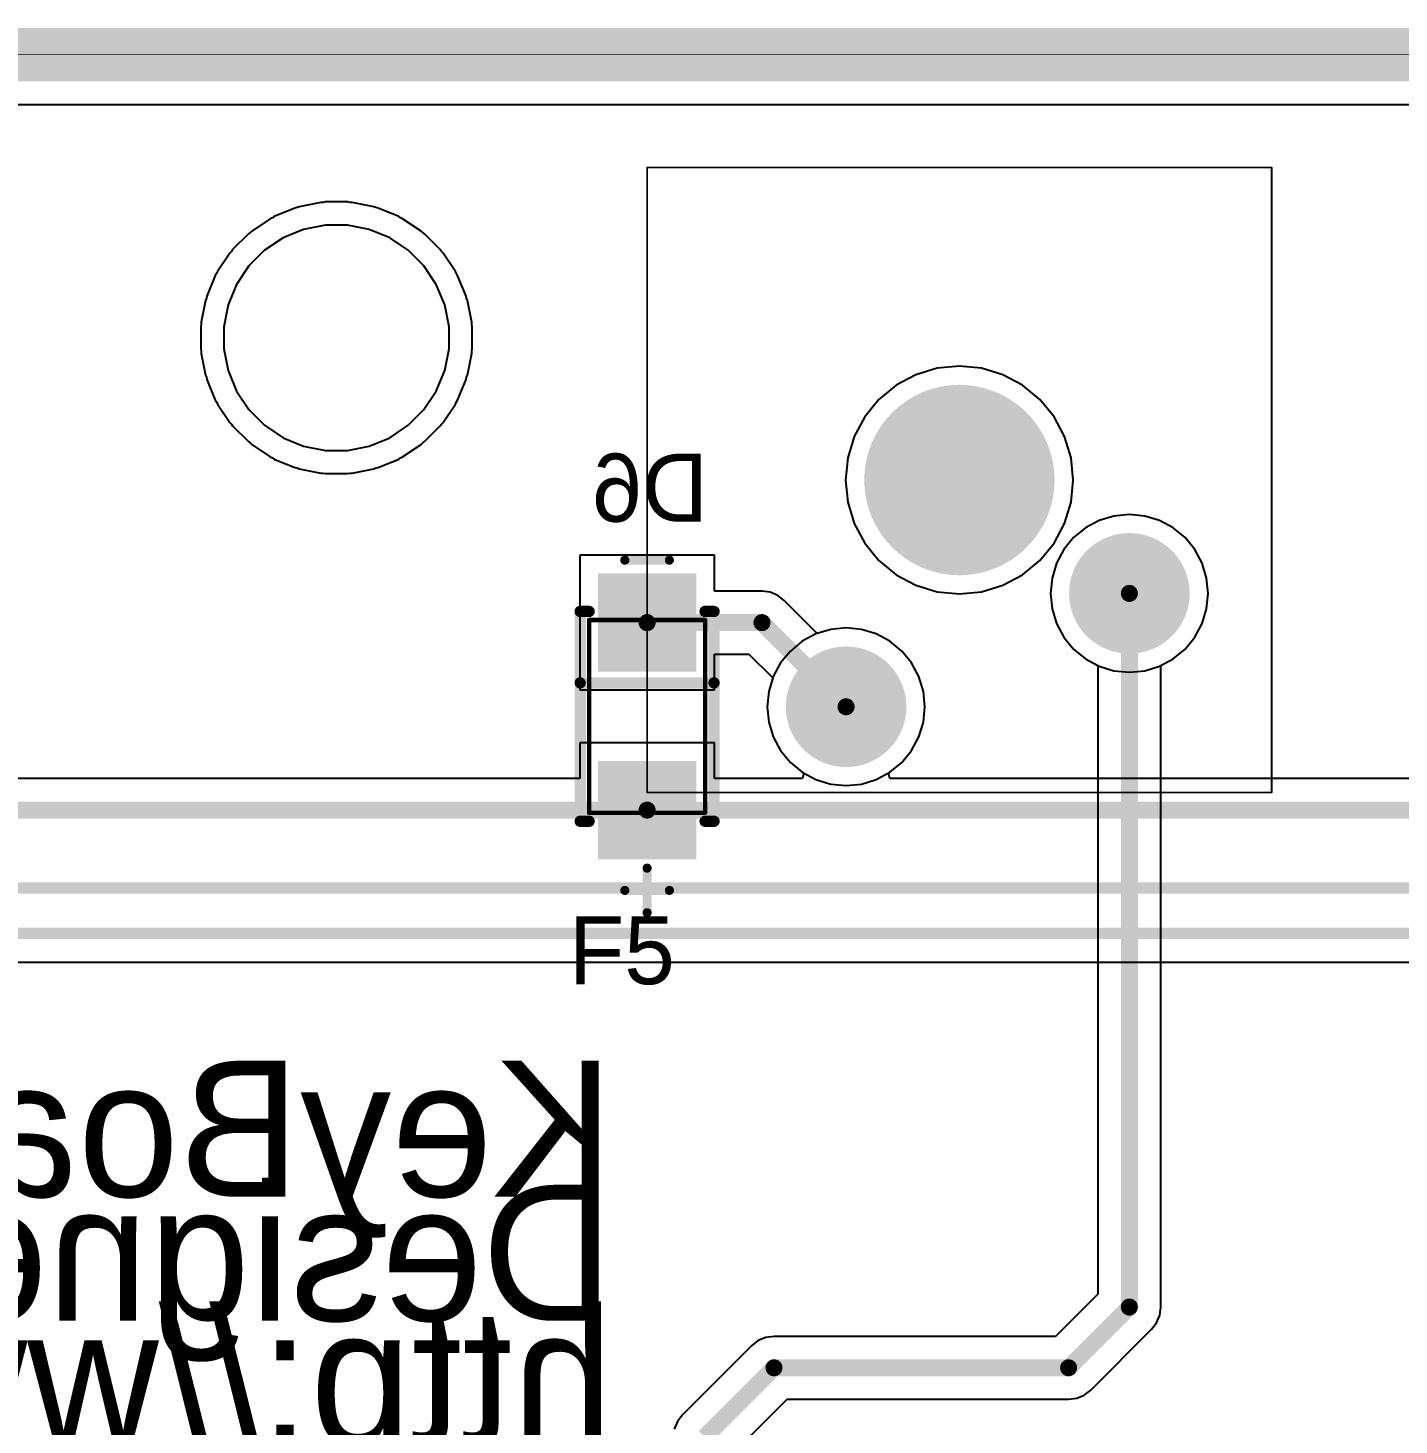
# Model space of a CAD drawing. Header units: millimetres. Extents: x 25 to 374, y 23 to 150.
# Drawn here: x 137.97 to 168.7, y 118.59 to 149.9 of the extents above; entities that cross this region are included whole.
import ezdxf

# ---------------------------------------------------------------- set-up
doc = ezdxf.new("R2010")
doc.units = ezdxf.units.MM
for name, color, linetype in [('BottomLayer', 5, 'Continuous'), ('BottomOverlay', 54, 'Continuous'), ('BottomPaste', 16, 'Continuous'), ('BottomSolder', 6, 'Continuous'), ('KeepOutLayer', 6, 'Continuous'), ('Mechanical1', 6, 'Continuous'), ('Mechanical13', 56, 'Continuous'), ('Mechanical15', 56, 'Continuous'), ('MultiLayer', 9, 'Continuous'), ('PadHoleLayer', 156, 'Continuous'), ('TopLayer', 1, 'Continuous'), ('TopOverlay', 2, 'Continuous'), ('TopSolder', 216, 'Continuous')]:
    doc.layers.add(name, color=color, linetype=linetype)

# ---------------------------------------------------------------- blocks, each defined once
blk = doc.blocks.new('SMA_DO_214AC__S1_B_34')
at = {"layer": 'BottomLayer'}
for points in [[(-1.1, -1), (-1.1, 1), (-3.1, -1), (-3.1, 1)], [(3.1, -1), (3.1, 1), (1.1, -1), (1.1, 1)]]:
    blk.add_solid(points, dxfattribs=at)
at = {"layer": 'BottomOverlay', "const_width": 0.254}
for points in [[(-2.35, 1.3), (-2.35, 1.5)], [(2.35, 1.5), (-2.35, 1.5)], [(-0.75, -1.5), (-0.75, 1.5)], [(2.35, 1.3), (2.35, 1.5)], [(-2.35, -1.5), (-2.35, -1.3)], [(2.35, -1.5), (2.35, -1.3)], [(2.35, -1.5), (-2.35, -1.5)]]:
    blk.add_lwpolyline(points, dxfattribs=at)
at = {"layer": 'BottomOverlay', "const_width": 0.127}
for points in [[(-2.414, 1.5, 1), (-2.287, 1.5, 1)], [(-2.414, 1.5, 1), (-2.287, 1.5, 1)], [(-0.814, 1.5, 1), (-0.687, 1.5, 1)], [(2.287, 1.5, 1), (2.414, 1.5, 1)], [(2.287, 1.5, 1), (2.414, 1.5, 1)], [(-2.414, 1.3, 1), (-2.287, 1.3, 1)], [(2.287, 1.3, 1), (2.414, 1.3, 1)], [(-2.414, -1.3, 1), (-2.287, -1.3, 1)], [(2.287, -1.3, 1), (2.414, -1.3, 1)], [(-2.414, -1.5, 1), (-2.287, -1.5, 1)], [(-2.414, -1.5, 1), (-2.287, -1.5, 1)], [(-0.814, -1.5, 1), (-0.687, -1.5, 1)], [(2.287, -1.5, 1), (2.414, -1.5, 1)], [(2.287, -1.5, 1), (2.414, -1.5, 1)]]:
    blk.add_lwpolyline(points, format="xyb", close=True, dxfattribs=at)
at = {"layer": 'BottomPaste'}
for points in [[(-1.1, -1), (-1.1, 1), (-3.1, -1), (-3.1, 1)], [(3.1, -1), (3.1, 1), (1.1, -1), (1.1, 1)]]:
    blk.add_solid(points, dxfattribs=at)
at = {"layer": 'BottomSolder'}
for points in [[(-0.998, -1.102), (-0.998, 1.102), (-3.202, -1.102), (-3.202, 1.102)], [(3.202, -1.102), (3.202, 1.102), (0.998, -1.102), (0.998, 1.102)]]:
    blk.add_solid(points, dxfattribs=at)
at = {"layer": 'Mechanical13', "const_width": 0.1}
for points in [[(2.16, 1.3), (-2.16, 1.3)], [(-2.16, -1.3), (-2.16, 1.3)], [(2.16, -1.3), (2.16, 1.3)], [(2.16, -1.3), (-2.16, -1.3)]]:
    blk.add_lwpolyline(points, dxfattribs=at)
at = {"layer": 'Mechanical13', "const_width": 0.05}
for points in [[(-2.185, 1.3, 1), (-2.135, 1.3, 1)], [(-2.185, 1.3, 1), (-2.135, 1.3, 1)], [(2.135, 1.3, 1), (2.185, 1.3, 1)], [(2.135, 1.3, 1), (2.185, 1.3, 1)], [(-2.185, -1.3, 1), (-2.135, -1.3, 1)], [(-2.185, -1.3, 1), (-2.135, -1.3, 1)], [(2.135, -1.3, 1), (2.185, -1.3, 1)], [(2.135, -1.3, 1), (2.185, -1.3, 1)]]:
    blk.add_lwpolyline(points, format="xyb", close=True, dxfattribs=at)
at = {"layer": 'Mechanical15', "const_width": 0.203}
for points in [[(-3.5, -0.5), (-3.5, 0.5)], [(3.9, -0.5), (3.9, 0.5)], [(4.4, 0), (3.4, 0)]]:
    blk.add_lwpolyline(points, dxfattribs=at)
at = {"layer": 'Mechanical15', "const_width": 0.102}
for points in [[(-3.551, 0.5, 1), (-3.449, 0.5, 1)], [(3.849, 0.5, 1), (3.951, 0.5, 1)], [(3.349, 0, 1), (3.451, 0, 1)], [(4.349, 0, 1), (4.451, 0, 1)], [(-3.551, -0.5, 1), (-3.449, -0.5, 1)], [(3.849, -0.5, 1), (3.951, -0.5, 1)]]:
    blk.add_lwpolyline(points, format="xyb", close=True, dxfattribs=at)
blk = doc.blocks.new('MX_SW_3_126')
at = {"layer": 'BottomLayer'}
for points, const_width in [([(-1.016, 0, 1), (1.016, 0, 1)], 2.032), ([(3.185, -2.54, 1), (4.435, -2.54, 1)], 1.25), ([(-3.165, -5.08, 1), (-1.915, -5.08, 1)], 1.25)]:
    blk.add_lwpolyline(points, format="xyb", close=True, dxfattribs=dict(at, const_width=const_width))
at = {"layer": 'BottomSolder'}
for points, const_width in [([(-1.067, 0, 1), (1.067, 0, 1)], 2.134), ([(3.134, -2.54, 1), (4.486, -2.54, 1)], 1.352), ([(-3.216, -5.08, 1), (-1.864, -5.08, 1)], 1.352)]:
    blk.add_lwpolyline(points, format="xyb", close=True, dxfattribs=dict(at, const_width=const_width))
at = {"layer": 'Mechanical1', "const_width": 0.0381}
for points in [[(-7, -7), (-7, 7)], [(-7, 7), (7, 7)], [(7, -7), (7, 7)], [(-7, -7), (7, -7)]]:
    blk.add_lwpolyline(points, dxfattribs=at)
at = {"layer": 'Mechanical1', "const_width": 0.0191}
for points in [[(-7.01, 7, 1), (-6.99, 7, 1)], [(-7.01, 7, 1), (-6.99, 7, 1)], [(6.99, 7, 1), (7.01, 7, 1)], [(6.99, 7, 1), (7.01, 7, 1)], [(-7.01, -7, 1), (-6.99, -7, 1)], [(-7.01, -7, 1), (-6.99, -7, 1)], [(6.99, -7, 1), (7.01, -7, 1)], [(6.99, -7, 1), (7.01, -7, 1)]]:
    blk.add_lwpolyline(points, format="xyb", close=True, dxfattribs=at)
at = {"layer": 'MultiLayer'}
for points, const_width in [([(-1.016, 0, 1), (1.016, 0, 1)], 2.032), ([(3.185, -2.54, 1), (4.435, -2.54, 1)], 1.25), ([(-3.165, -5.08, 1), (-1.915, -5.08, 1)], 1.25)]:
    blk.add_lwpolyline(points, format="xyb", close=True, dxfattribs=dict(at, const_width=const_width))
at = {"layer": 'PadHoleLayer'}
for points, const_width in [([(-1.016, 0, 1), (1.016, 0, 1)], 2.032), ([(3.435, -2.54, 1), (4.185, -2.54, 1)], 0.75), ([(-2.915, -5.08, 1), (-2.165, -5.08, 1)], 0.75)]:
    blk.add_lwpolyline(points, format="xyb", close=True, dxfattribs=dict(at, const_width=const_width))
at = {"layer": 'TopLayer'}
for points, const_width in [([(-1.016, 0, 1), (1.016, 0, 1)], 2.032), ([(3.185, -2.54, 1), (4.435, -2.54, 1)], 1.25), ([(-3.165, -5.08, 1), (-1.915, -5.08, 1)], 1.25)]:
    blk.add_lwpolyline(points, format="xyb", close=True, dxfattribs=dict(at, const_width=const_width))
at = {"layer": 'TopSolder'}
for points, const_width in [([(-1.067, 0, 1), (1.067, 0, 1)], 2.134), ([(3.134, -2.54, 1), (4.486, -2.54, 1)], 1.352), ([(-3.216, -5.08, 1), (-1.864, -5.08, 1)], 1.352)]:
    blk.add_lwpolyline(points, format="xyb", close=True, dxfattribs=dict(at, const_width=const_width))

msp = doc.modelspace()

# ---------------------------------------------------------------- linework, layer by layer
at = {"layer": 'BottomLayer'}
for p, q in [((26.613, 148.181), (372.04, 148.181)), ((144.045, 145.892), (143.998, 145.873)), ((144.533, 145.989), (144.045, 145.892)), ((144.584, 145.989), (144.533, 145.989)), ((144.634, 145.999), (144.584, 145.989)), ((145.131, 145.999), (144.634, 145.999)), ((145.181, 145.989), (145.131, 145.999)), ((145.232, 145.989), (145.181, 145.989)), ((145.72, 145.892), (145.232, 145.989)), ((145.767, 145.873), (145.72, 145.892)), ((143.399, 145.624), (142.985, 145.348)), ((143.446, 145.644), (143.399, 145.624)), ((143.488, 145.672), (143.446, 145.644)), ((143.948, 145.863), (143.488, 145.672)), ((143.998, 145.873), (143.948, 145.863)), ((145.817, 145.863), (145.767, 145.873)), ((146.277, 145.672), (145.817, 145.863)), ((146.319, 145.644), (146.277, 145.672)), ((146.366, 145.624), (146.319, 145.644)), ((146.78, 145.348), (146.366, 145.624)), ((142.907, 145.284), (142.555, 144.932)), ((142.949, 145.312), (142.907, 145.284)), ((142.985, 145.348), (142.949, 145.312)), ((146.816, 145.312), (146.78, 145.348)), ((146.858, 145.284), (146.816, 145.312)), ((147.21, 144.932), (146.858, 145.284)), ((142.491, 144.853), (142.214, 144.44)), ((142.527, 144.89), (142.491, 144.853)), ((142.555, 144.932), (142.527, 144.89)), ((147.238, 144.89), (147.21, 144.932)), ((147.274, 144.853), (147.238, 144.89)), ((147.551, 144.44), (147.274, 144.853)), ((142.166, 144.35), (141.976, 143.891)), ((142.195, 144.393), (142.166, 144.35)), ((142.214, 144.44), (142.195, 144.393)), ((147.57, 144.393), (147.551, 144.44)), ((147.599, 144.35), (147.57, 144.393)), ((147.789, 143.891), (147.599, 144.35)), ((141.947, 143.794), (141.85, 143.306)), ((141.966, 143.841), (141.947, 143.794)), ((141.976, 143.891), (141.966, 143.841)), ((147.799, 143.841), (147.789, 143.891)), ((147.818, 143.794), (147.799, 143.841)), ((147.916, 143.306), (147.818, 143.794)), ((141.85, 143.255), (141.84, 143.205)), ((141.84, 143.205), (141.84, 142.707)), ((141.85, 143.306), (141.85, 143.255)), ((147.916, 143.255), (147.916, 143.306)), ((147.925, 143.205), (147.916, 143.255)), ((147.925, 142.707), (147.925, 143.205)), ((141.84, 142.707), (141.85, 142.657)), ((141.85, 142.657), (141.85, 142.606)), ((141.85, 142.606), (141.947, 142.119)), ((147.818, 142.119), (147.916, 142.606)), ((147.916, 142.657), (147.925, 142.707)), ((147.916, 142.606), (147.916, 142.657)), ((157.87, 142.127), (157.429, 141.891)), ((158.349, 142.272), (157.87, 142.127)), ((158.847, 142.321), (158.349, 142.272)), ((159.344, 142.272), (158.847, 142.321)), ((159.823, 142.127), (159.344, 142.272)), ((160.264, 141.891), (159.823, 142.127)), ((141.947, 142.119), (141.966, 142.071)), ((141.966, 142.071), (141.976, 142.021)), ((141.976, 142.021), (142.166, 141.562)), ((147.599, 141.562), (147.789, 142.021)), ((147.789, 142.021), (147.799, 142.071)), ((147.799, 142.071), (147.818, 142.119)), ((157.429, 141.891), (157.042, 141.573)), ((160.651, 141.573), (160.264, 141.891)), ((142.166, 141.562), (142.195, 141.519)), ((142.195, 141.519), (142.214, 141.472)), ((147.551, 141.472), (147.57, 141.519)), ((147.57, 141.519), (147.599, 141.562)), ((157.042, 141.573), (156.724, 141.187)), ((160.969, 141.187), (160.651, 141.573)), ((142.214, 141.472), (142.491, 141.059)), ((147.274, 141.059), (147.551, 141.472)), ((156.724, 141.187), (156.489, 140.745)), ((161.205, 140.745), (160.969, 141.187)), ((142.491, 141.059), (142.527, 141.023)), ((142.527, 141.023), (142.555, 140.98)), ((142.555, 140.98), (142.907, 140.629)), ((146.858, 140.629), (147.21, 140.98)), ((147.21, 140.98), (147.238, 141.023)), ((147.238, 141.023), (147.274, 141.059)), ((142.907, 140.629), (142.949, 140.6)), ((142.949, 140.6), (142.985, 140.564)), ((142.985, 140.564), (143.399, 140.288)), ((146.366, 140.288), (146.78, 140.564)), ((146.78, 140.564), (146.816, 140.6)), ((146.816, 140.6), (146.858, 140.629)), ((156.489, 140.745), (156.343, 140.267)), ((161.35, 140.267), (161.205, 140.745)), ((143.399, 140.288), (143.446, 140.268)), ((143.446, 140.268), (143.488, 140.24)), ((146.277, 140.24), (146.319, 140.268)), ((146.319, 140.268), (146.366, 140.288)), ((156.343, 140.267), (156.294, 139.769)), ((161.399, 139.769), (161.35, 140.267)), ((143.488, 140.24), (143.948, 140.05)), ((143.948, 140.05), (143.998, 140.04)), ((143.998, 140.04), (144.045, 140.02)), ((144.045, 140.02), (144.533, 139.923)), ((145.232, 139.923), (145.72, 140.02)), ((145.72, 140.02), (145.767, 140.04)), ((145.767, 140.04), (145.817, 140.05)), ((145.817, 140.05), (146.277, 140.24)), ((144.533, 139.923), (144.584, 139.923)), ((144.584, 139.923), (144.634, 139.913)), ((144.634, 139.913), (145.131, 139.913)), ((145.131, 139.913), (145.181, 139.923)), ((145.181, 139.923), (145.232, 139.923)), ((156.294, 139.769), (156.343, 139.271)), ((161.35, 139.271), (161.399, 139.769)), ((156.343, 139.271), (156.489, 138.792)), ((161.205, 138.792), (161.35, 139.271)), ((162.657, 138.995), (162.312, 138.961)), ((163.001, 138.961), (162.657, 138.995)), ((156.489, 138.792), (156.724, 138.351)), ((160.969, 138.351), (161.205, 138.792)), ((161.675, 138.697), (161.407, 138.478)), ((161.981, 138.861), (161.675, 138.697)), ((162.312, 138.961), (161.981, 138.861)), ((163.333, 138.861), (163.001, 138.961)), ((163.638, 138.697), (163.333, 138.861)), ((163.906, 138.478), (163.638, 138.697)), ((161.407, 138.478), (161.188, 138.21)), ((164.125, 138.21), (163.906, 138.478)), ((153.354, 138.082), (150.338, 138.082)), ((150.338, 138.082), (150.338, 135.066)), ((153.354, 137.278), (153.354, 138.082)), ((156.724, 138.351), (157.042, 137.964)), ((160.651, 137.964), (160.969, 138.351)), ((161.188, 138.21), (161.024, 137.905)), ((164.289, 137.905), (164.125, 138.21)), ((157.042, 137.964), (157.429, 137.646)), ((160.264, 137.646), (160.651, 137.964)), ((161.024, 137.905), (160.924, 137.573)), ((164.389, 137.573), (164.289, 137.905)), ((157.429, 137.646), (157.87, 137.411)), ((159.823, 137.411), (160.264, 137.646)), ((160.924, 137.573), (160.89, 137.229)), ((164.423, 137.229), (164.389, 137.573)), ((154.421, 137.278), (153.354, 137.278)), ((154.604, 137.254), (154.421, 137.278)), ((154.774, 137.184), (154.604, 137.254)), ((154.92, 137.072), (154.774, 137.184)), ((157.87, 137.411), (158.349, 137.265)), ((158.349, 137.265), (158.847, 137.216)), ((158.847, 137.216), (159.344, 137.265)), ((159.344, 137.265), (159.823, 137.411)), ((160.89, 137.229), (160.924, 136.884)), ((164.389, 136.884), (164.423, 137.229)), ((155.661, 136.33), (154.92, 137.072)), ((160.924, 136.884), (161.024, 136.553)), ((164.289, 136.553), (164.389, 136.884)), ((161.024, 136.553), (161.188, 136.247)), ((164.125, 136.247), (164.289, 136.553)), ((155.962, 136.421), (155.661, 136.33)), ((156.307, 136.455), (155.962, 136.421)), ((156.651, 136.421), (156.307, 136.455)), ((156.983, 136.321), (156.651, 136.421)), ((157.288, 136.157), (156.983, 136.321)), ((161.188, 136.247), (161.407, 135.979)), ((163.906, 135.979), (164.125, 136.247)), ((153.354, 135.066), (153.354, 135.869)), ((153.354, 135.869), (154.13, 135.869)), ((154.13, 135.869), (154.665, 135.334)), ((157.556, 135.938), (157.288, 136.157)), ((157.775, 135.67), (157.556, 135.938)), ((161.407, 135.979), (161.675, 135.76)), ((163.638, 135.76), (163.906, 135.979)), ((157.939, 135.365), (157.775, 135.67)), ((161.675, 135.76), (161.981, 135.597)), ((161.981, 135.597), (162.312, 135.496)), ((163.001, 135.496), (163.333, 135.597)), ((163.333, 135.597), (163.638, 135.76)), ((154.665, 135.334), (154.574, 135.033)), ((158.039, 135.033), (157.939, 135.365)), ((162.312, 135.496), (162.657, 135.462)), ((162.657, 135.462), (163.001, 135.496)), ((150.338, 135.066), (153.354, 135.066)), ((154.574, 135.033), (154.54, 134.689)), ((158.073, 134.689), (158.039, 135.033)), ((154.54, 134.689), (154.574, 134.344)), ((158.039, 134.344), (158.073, 134.689)), ((154.574, 134.344), (154.674, 134.013)), ((157.939, 134.013), (158.039, 134.344)), ((154.674, 134.013), (154.838, 133.707)), ((157.775, 133.707), (157.939, 134.013)), ((153.354, 133.882), (150.338, 133.882)), ((150.338, 133.882), (150.338, 133.078)), ((153.354, 133.078), (153.354, 133.882)), ((154.838, 133.707), (155.057, 133.439)), ((157.556, 133.439), (157.775, 133.707)), ((155.057, 133.439), (155.325, 133.22)), ((157.288, 133.22), (157.556, 133.439)), ((150.338, 133.078), (128.7, 133.078)), ((155.329, 133.078), (153.354, 133.078)), ((155.325, 133.22), (155.36, 133.201)), ((155.36, 133.201), (155.329, 133.078)), ((157.254, 133.201), (157.288, 133.22)), ((157.284, 133.078), (157.254, 133.201)), ((169.391, 133.078), (157.284, 133.078)), ((55.08, 128.966), (330.06, 128.966))]:
    msp.add_line(p, q, dxfattribs=at)
for points, const_width in [([(151.846, 136.574), (154.421, 136.574)], 0.381), ([(154.421, 136.574), (156.307, 134.689)], 0.381), ([(123.271, 132.374), (151.846, 132.374)], 0.381), ([(151.846, 132.374), (170.899, 132.374)], 0.381), ([(55.207, 130.63), (287.514, 130.63)], 0.254), ([(55.08, 129.614), (330.676, 129.614)], 0.254)]:
    msp.add_lwpolyline(points, dxfattribs=dict(at, const_width=const_width))
at = {"layer": 'BottomLayer', "const_width": 0.191}
for points in [[(151.751, 136.574, 1), (151.942, 136.574, 1)], [(154.326, 136.574, 1), (154.517, 136.574, 1)], [(154.326, 136.574, 1), (154.517, 136.574, 1)], [(156.211, 134.689, 1), (156.402, 134.689, 1)], [(151.751, 132.374, 1), (151.942, 132.374, 1)], [(151.751, 132.374, 1), (151.942, 132.374, 1)]]:
    msp.add_lwpolyline(points, format="xyb", close=True, dxfattribs=at)
at = {"layer": 'KeepOutLayer', "const_width": 1.2}
msp.add_lwpolyline([(25.495, 149.299), (373.158, 149.299)], dxfattribs=at)
at = {"layer": 'Mechanical1', "const_width": 0.0127}
for points in [[(25.495, 149.305), (373.158, 149.305)], [(151.845, 146.78), (165.844, 146.78)], [(151.845, 132.781), (151.845, 146.78)], [(165.844, 132.781), (165.844, 146.78)], [(151.845, 132.781), (165.844, 132.781)]]:
    msp.add_lwpolyline(points, dxfattribs=at)
at = {"layer": 'Mechanical1', "const_width": 0.00635}
for points in [[(151.842, 146.78, 1), (151.848, 146.78, 1)], [(151.842, 146.78, 1), (151.848, 146.78, 1)], [(165.841, 146.78, 1), (165.847, 146.78, 1)], [(165.841, 146.78, 1), (165.847, 146.78, 1)], [(151.842, 132.781, 1), (151.848, 132.781, 1)], [(151.842, 132.781, 1), (151.848, 132.781, 1)], [(165.841, 132.781, 1), (165.847, 132.781, 1)], [(165.841, 132.781, 1), (165.847, 132.781, 1)]]:
    msp.add_lwpolyline(points, format="xyb", close=True, dxfattribs=at)
at = {"layer": 'MultiLayer'}
for p, q in [((144.146, 145.384), (143.686, 145.194)), ((144.634, 145.481), (144.146, 145.384)), ((144.883, 145.481), (144.634, 145.481)), ((145.131, 145.481), (144.883, 145.481)), ((145.619, 145.384), (145.131, 145.481)), ((146.079, 145.194), (145.619, 145.384)), ((143.686, 145.194), (143.273, 144.917)), ((146.492, 144.917), (146.079, 145.194)), ((143.273, 144.917), (142.921, 144.566)), ((146.844, 144.566), (146.492, 144.917)), ((142.921, 144.566), (142.645, 144.152)), ((147.12, 144.152), (146.844, 144.566)), ((142.645, 144.152), (142.455, 143.693)), ((147.31, 143.693), (147.12, 144.152)), ((142.455, 143.693), (142.358, 143.205)), ((147.408, 143.205), (147.31, 143.693)), ((142.358, 143.205), (142.358, 142.956)), ((147.408, 142.956), (147.408, 143.205)), ((142.358, 142.956), (142.358, 142.956)), ((142.358, 142.956), (142.358, 142.707)), ((147.408, 142.707), (147.408, 142.956)), ((142.358, 142.707), (142.455, 142.22)), ((147.31, 142.22), (147.408, 142.707)), ((142.455, 142.22), (142.645, 141.76)), ((147.12, 141.76), (147.31, 142.22)), ((142.645, 141.76), (142.921, 141.347)), ((146.844, 141.347), (147.12, 141.76)), ((142.921, 141.347), (143.273, 140.995)), ((146.492, 140.995), (146.844, 141.347)), ((143.273, 140.995), (143.686, 140.718)), ((146.079, 140.718), (146.492, 140.995)), ((143.686, 140.718), (144.146, 140.528)), ((145.619, 140.528), (146.079, 140.718)), ((144.146, 140.528), (144.634, 140.431)), ((144.634, 140.431), (144.883, 140.431)), ((144.883, 140.431), (145.131, 140.431)), ((145.131, 140.431), (145.619, 140.528))]:
    msp.add_line(p, q, dxfattribs=at)
at = {"layer": 'TopLayer'}
for p, q in [((26.613, 148.181), (372.04, 148.181)), ((144.045, 145.892), (143.998, 145.873)), ((144.533, 145.989), (144.045, 145.892)), ((144.584, 145.989), (144.533, 145.989)), ((144.634, 145.999), (144.584, 145.989)), ((145.131, 145.999), (144.634, 145.999)), ((145.181, 145.989), (145.131, 145.999)), ((145.232, 145.989), (145.181, 145.989)), ((145.72, 145.892), (145.232, 145.989)), ((145.767, 145.873), (145.72, 145.892)), ((143.399, 145.624), (142.985, 145.348)), ((143.446, 145.644), (143.399, 145.624)), ((143.488, 145.672), (143.446, 145.644)), ((143.948, 145.863), (143.488, 145.672)), ((143.998, 145.873), (143.948, 145.863)), ((145.817, 145.863), (145.767, 145.873)), ((146.277, 145.672), (145.817, 145.863)), ((146.319, 145.644), (146.277, 145.672)), ((146.366, 145.624), (146.319, 145.644)), ((146.78, 145.348), (146.366, 145.624)), ((142.907, 145.284), (142.555, 144.932)), ((142.949, 145.312), (142.907, 145.284)), ((142.985, 145.348), (142.949, 145.312)), ((146.816, 145.312), (146.78, 145.348)), ((146.858, 145.284), (146.816, 145.312)), ((147.21, 144.932), (146.858, 145.284)), ((142.491, 144.853), (142.214, 144.44)), ((142.527, 144.89), (142.491, 144.853)), ((142.555, 144.932), (142.527, 144.89)), ((147.238, 144.89), (147.21, 144.932)), ((147.274, 144.853), (147.238, 144.89)), ((147.551, 144.44), (147.274, 144.853)), ((142.166, 144.35), (141.976, 143.891)), ((142.195, 144.393), (142.166, 144.35)), ((142.214, 144.44), (142.195, 144.393)), ((147.57, 144.393), (147.551, 144.44)), ((147.599, 144.35), (147.57, 144.393)), ((147.789, 143.891), (147.599, 144.35)), ((141.947, 143.794), (141.85, 143.306)), ((141.966, 143.841), (141.947, 143.794)), ((141.976, 143.891), (141.966, 143.841)), ((147.799, 143.841), (147.789, 143.891)), ((147.818, 143.794), (147.799, 143.841)), ((147.916, 143.306), (147.818, 143.794)), ((141.85, 143.255), (141.84, 143.205)), ((141.84, 143.205), (141.84, 142.707)), ((141.85, 143.306), (141.85, 143.255)), ((147.916, 143.255), (147.916, 143.306)), ((147.925, 143.205), (147.916, 143.255)), ((147.925, 142.707), (147.925, 143.205)), ((141.84, 142.707), (141.85, 142.657)), ((141.85, 142.657), (141.85, 142.606)), ((141.85, 142.606), (141.947, 142.119)), ((147.818, 142.119), (147.916, 142.606)), ((147.916, 142.657), (147.925, 142.707)), ((147.916, 142.606), (147.916, 142.657)), ((157.87, 142.127), (157.429, 141.891)), ((158.349, 142.272), (157.87, 142.127)), ((158.847, 142.321), (158.349, 142.272)), ((159.344, 142.272), (158.847, 142.321)), ((159.823, 142.127), (159.344, 142.272)), ((160.264, 141.891), (159.823, 142.127)), ((141.947, 142.119), (141.966, 142.071)), ((141.966, 142.071), (141.976, 142.021)), ((141.976, 142.021), (142.166, 141.562)), ((147.599, 141.562), (147.789, 142.021)), ((147.789, 142.021), (147.799, 142.071)), ((147.799, 142.071), (147.818, 142.119)), ((157.429, 141.891), (157.042, 141.573)), ((160.651, 141.573), (160.264, 141.891)), ((142.166, 141.562), (142.195, 141.519)), ((142.195, 141.519), (142.214, 141.472)), ((147.551, 141.472), (147.57, 141.519)), ((147.57, 141.519), (147.599, 141.562)), ((157.042, 141.573), (156.724, 141.187)), ((160.969, 141.187), (160.651, 141.573)), ((142.214, 141.472), (142.491, 141.059)), ((147.274, 141.059), (147.551, 141.472)), ((156.724, 141.187), (156.489, 140.745)), ((161.205, 140.745), (160.969, 141.187)), ((142.491, 141.059), (142.527, 141.023)), ((142.527, 141.023), (142.555, 140.98)), ((142.555, 140.98), (142.907, 140.629)), ((146.858, 140.629), (147.21, 140.98)), ((147.21, 140.98), (147.238, 141.023)), ((147.238, 141.023), (147.274, 141.059)), ((142.907, 140.629), (142.949, 140.6)), ((142.949, 140.6), (142.985, 140.564)), ((142.985, 140.564), (143.399, 140.288)), ((146.366, 140.288), (146.78, 140.564)), ((146.78, 140.564), (146.816, 140.6)), ((146.816, 140.6), (146.858, 140.629)), ((156.489, 140.745), (156.343, 140.267)), ((161.35, 140.267), (161.205, 140.745)), ((143.399, 140.288), (143.446, 140.268)), ((143.446, 140.268), (143.488, 140.24)), ((146.277, 140.24), (146.319, 140.268)), ((146.319, 140.268), (146.366, 140.288)), ((156.343, 140.267), (156.294, 139.769)), ((161.399, 139.769), (161.35, 140.267)), ((143.488, 140.24), (143.948, 140.05)), ((143.948, 140.05), (143.998, 140.04)), ((143.998, 140.04), (144.045, 140.02)), ((144.045, 140.02), (144.533, 139.923)), ((145.232, 139.923), (145.72, 140.02)), ((145.72, 140.02), (145.767, 140.04)), ((145.767, 140.04), (145.817, 140.05)), ((145.817, 140.05), (146.277, 140.24)), ((144.533, 139.923), (144.584, 139.923)), ((144.584, 139.923), (144.634, 139.913)), ((144.634, 139.913), (145.131, 139.913)), ((145.131, 139.913), (145.181, 139.923)), ((145.181, 139.923), (145.232, 139.923)), ((156.294, 139.769), (156.343, 139.271)), ((161.35, 139.271), (161.399, 139.769)), ((156.343, 139.271), (156.489, 138.792)), ((161.205, 138.792), (161.35, 139.271)), ((162.657, 138.995), (162.312, 138.961)), ((163.001, 138.961), (162.657, 138.995)), ((156.489, 138.792), (156.724, 138.351)), ((160.969, 138.351), (161.205, 138.792)), ((161.675, 138.697), (161.407, 138.478)), ((161.981, 138.861), (161.675, 138.697)), ((162.312, 138.961), (161.981, 138.861)), ((163.333, 138.861), (163.001, 138.961)), ((163.638, 138.697), (163.333, 138.861)), ((163.906, 138.478), (163.638, 138.697)), ((161.407, 138.478), (161.188, 138.21)), ((164.125, 138.21), (163.906, 138.478)), ((156.724, 138.351), (157.042, 137.964)), ((160.651, 137.964), (160.969, 138.351)), ((161.188, 138.21), (161.024, 137.905)), ((164.289, 137.905), (164.125, 138.21)), ((157.042, 137.964), (157.429, 137.646)), ((160.264, 137.646), (160.651, 137.964)), ((161.024, 137.905), (160.924, 137.573)), ((164.389, 137.573), (164.289, 137.905)), ((157.429, 137.646), (157.87, 137.411)), ((159.823, 137.411), (160.264, 137.646)), ((160.924, 137.573), (160.89, 137.229)), ((164.423, 137.229), (164.389, 137.573)), ((157.87, 137.411), (158.349, 137.265)), ((158.349, 137.265), (158.847, 137.216)), ((158.847, 137.216), (159.344, 137.265)), ((159.344, 137.265), (159.823, 137.411)), ((160.89, 137.229), (160.924, 136.884)), ((164.389, 136.884), (164.423, 137.229)), ((160.924, 136.884), (161.024, 136.553)), ((164.289, 136.553), (164.389, 136.884)), ((161.024, 136.553), (161.188, 136.247)), ((164.125, 136.247), (164.289, 136.553)), ((155.631, 136.321), (155.325, 136.157)), ((155.962, 136.421), (155.631, 136.321)), ((156.307, 136.455), (155.962, 136.421)), ((156.651, 136.421), (156.307, 136.455)), ((156.983, 136.321), (156.651, 136.421)), ((157.288, 136.157), (156.983, 136.321)), ((161.188, 136.247), (161.407, 135.979)), ((163.906, 135.979), (164.125, 136.247)), ((155.057, 135.938), (154.838, 135.67)), ((155.325, 136.157), (155.057, 135.938)), ((157.556, 135.938), (157.288, 136.157)), ((157.775, 135.67), (157.556, 135.938)), ((161.407, 135.979), (161.675, 135.76)), ((163.638, 135.76), (163.906, 135.979)), ((154.838, 135.67), (154.674, 135.365)), ((157.939, 135.365), (157.775, 135.67)), ((161.675, 135.76), (161.952, 135.612)), ((161.952, 135.612), (161.952, 121.531)), ((163.361, 135.612), (163.638, 135.76)), ((163.361, 121.239), (163.361, 135.612)), ((154.674, 135.365), (154.574, 135.033)), ((158.039, 135.033), (157.939, 135.365)), ((154.574, 135.033), (154.54, 134.689)), ((158.073, 134.689), (158.039, 135.033)), ((154.54, 134.689), (154.574, 134.344)), ((158.039, 134.344), (158.073, 134.689)), ((154.574, 134.344), (154.674, 134.013)), ((157.939, 134.013), (158.039, 134.344)), ((154.674, 134.013), (154.838, 133.707)), ((157.775, 133.707), (157.939, 134.013)), ((154.838, 133.707), (155.057, 133.439)), ((157.556, 133.439), (157.775, 133.707)), ((155.057, 133.439), (155.325, 133.22)), ((157.288, 133.22), (157.556, 133.439)), ((155.325, 133.22), (155.631, 133.057)), ((155.631, 133.057), (155.962, 132.956)), ((156.651, 132.956), (156.983, 133.057)), ((156.983, 133.057), (157.288, 133.22)), ((155.962, 132.956), (156.307, 132.922)), ((156.307, 132.922), (156.651, 132.956)), ((161.952, 121.531), (161.003, 120.582)), ((163.337, 121.057), (163.361, 121.239)), ((163.155, 120.741), (163.267, 120.887)), ((163.267, 120.887), (163.337, 121.057)), ((154.509, 120.558), (154.339, 120.488)), ((154.691, 120.582), (154.509, 120.558)), ((161.003, 120.582), (154.691, 120.582)), ((161.793, 119.38), (163.155, 120.741)), ((154.193, 120.376), (152.638, 118.822)), ((154.339, 120.488), (154.193, 120.376)), ((161.647, 119.268), (161.793, 119.38)), ((153.841, 118.032), (154.983, 119.173)), ((154.983, 119.173), (161.295, 119.173)), ((161.295, 119.173), (161.477, 119.197)), ((161.477, 119.197), (161.647, 119.268)), ((152.526, 118.676), (152.456, 118.506)), ((152.638, 118.822), (152.526, 118.676))]:
    msp.add_line(p, q, dxfattribs=at)
at = {"layer": 'TopLayer', "const_width": 0.381}
for points in [[(162.657, 121.239), (162.657, 137.229)], [(161.295, 119.878), (162.657, 121.239)], [(153.137, 118.323), (154.691, 119.878)], [(154.691, 119.878), (161.295, 119.878)]]:
    msp.add_lwpolyline(points, dxfattribs=at)
at = {"layer": 'TopLayer', "const_width": 0.191}
for points in [[(162.561, 137.229, 1), (162.752, 137.229, 1)], [(162.561, 121.239, 1), (162.752, 121.239, 1)], [(162.561, 121.239, 1), (162.752, 121.239, 1)], [(154.596, 119.878, 1), (154.786, 119.878, 1)], [(154.596, 119.878, 1), (154.786, 119.878, 1)], [(161.2, 119.878, 1), (161.39, 119.878, 1)], [(161.2, 119.878, 1), (161.39, 119.878, 1)]]:
    msp.add_lwpolyline(points, format="xyb", close=True, dxfattribs=at)

# ---------------------------------------------------------------- block references
msp.add_blockref('MX_SW_3_126', (158.847, 139.769))
at = {"rotation": 270}
msp.add_blockref('SMA_DO_214AC__S1_B_34', (151.846, 134.474), dxfattribs=at)

# ---------------------------------------------------------------- texts
at = {"layer": 'BottomOverlay', "text_generation_flag": 2}
for s, height, p in [('D6', 1.524, (153.213, 138.836)), ('KeyBoard 87 keys V1.0', 3.048, (151.095, 123.71)), ('Designed by DarkBlue', 3.048, (151.095, 120.931)), ('http://www.blueschwarz.top', 3.048, (151.095, 118.153))]:
    msp.add_text(s, height=height, dxfattribs=at).set_placement(p)
at = {"layer": 'TopOverlay'}
msp.add_text('F5', height=1.524, dxfattribs=at).set_placement((150.089, 128.473))

doc.saveas('drawing.dxf')
